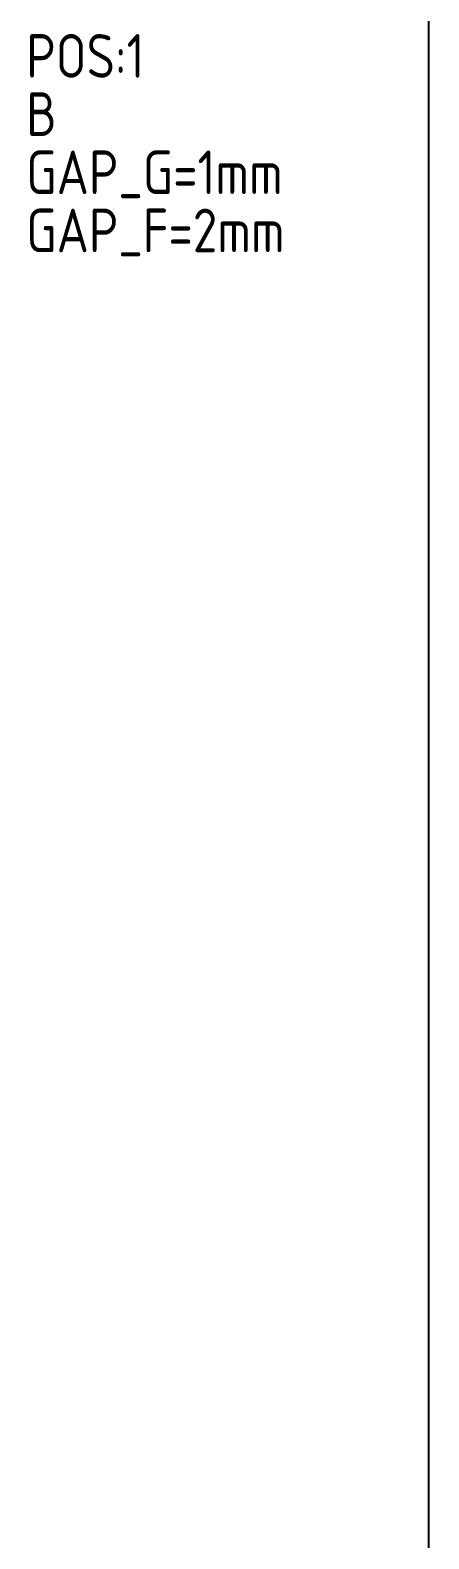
# Model space of a CAD drawing. Extents: x 0 to 594, y 0 to 420.
# Drawn here: x 377.7 to 402.9, y 95.1 to 190.2 of the extents above; entities that cross this region are included whole.
import ezdxf

# ---------------------------------------------------------------- set-up
doc = ezdxf.new("R2010")
doc.units = 0
doc.header["$MEASUREMENT"] = 0
doc.linetypes.add('BORDER_2012_SLN$0$8001.Solid', pattern=[0])
doc.layers.add('BORDER_2012_SLN$0$Level_1', color=7, linetype='BORDER_2012_SLN$0$8001.Solid', lineweight=25)
doc.layers.add('GT_1', color=7, linetype='Continuous')
doc.styles.add('HTX1', font='')
doc.styles.get('HTX1').set_extended_font_data('GOST type A')

# ---------------------------------------------------------------- blocks, each defined once
blk = doc.blocks.new('BORDER_2012_SLN')
at = {"layer": 'BORDER_2012_SLN$0$Level_1', "color": 7, "lineweight": -3}
blk.add_line((402.905, 7.5), (402.905, 412.5), dxfattribs=at)

msp = doc.modelspace()

# ---------------------------------------------------------------- block references
at = {"linetype": 'Continuous'}
msp.add_blockref('BORDER_2012_SLN', (0, 0), dxfattribs=at)

# ---------------------------------------------------------------- texts
at = {"layer": 'GT_1', "style": 'HTX1', "width": 1.02}
for s, p in [('POS:1', (377.5, 187.167)), ('B', (377.5, 183.5)), ('GAP_G=1mm', (377.5, 179.833)), ('GAP_F=2mm', (377.5, 176.167))]:
    msp.add_text(s, height=2.75, dxfattribs=at).set_placement(p)

doc.saveas('drawing.dxf')
